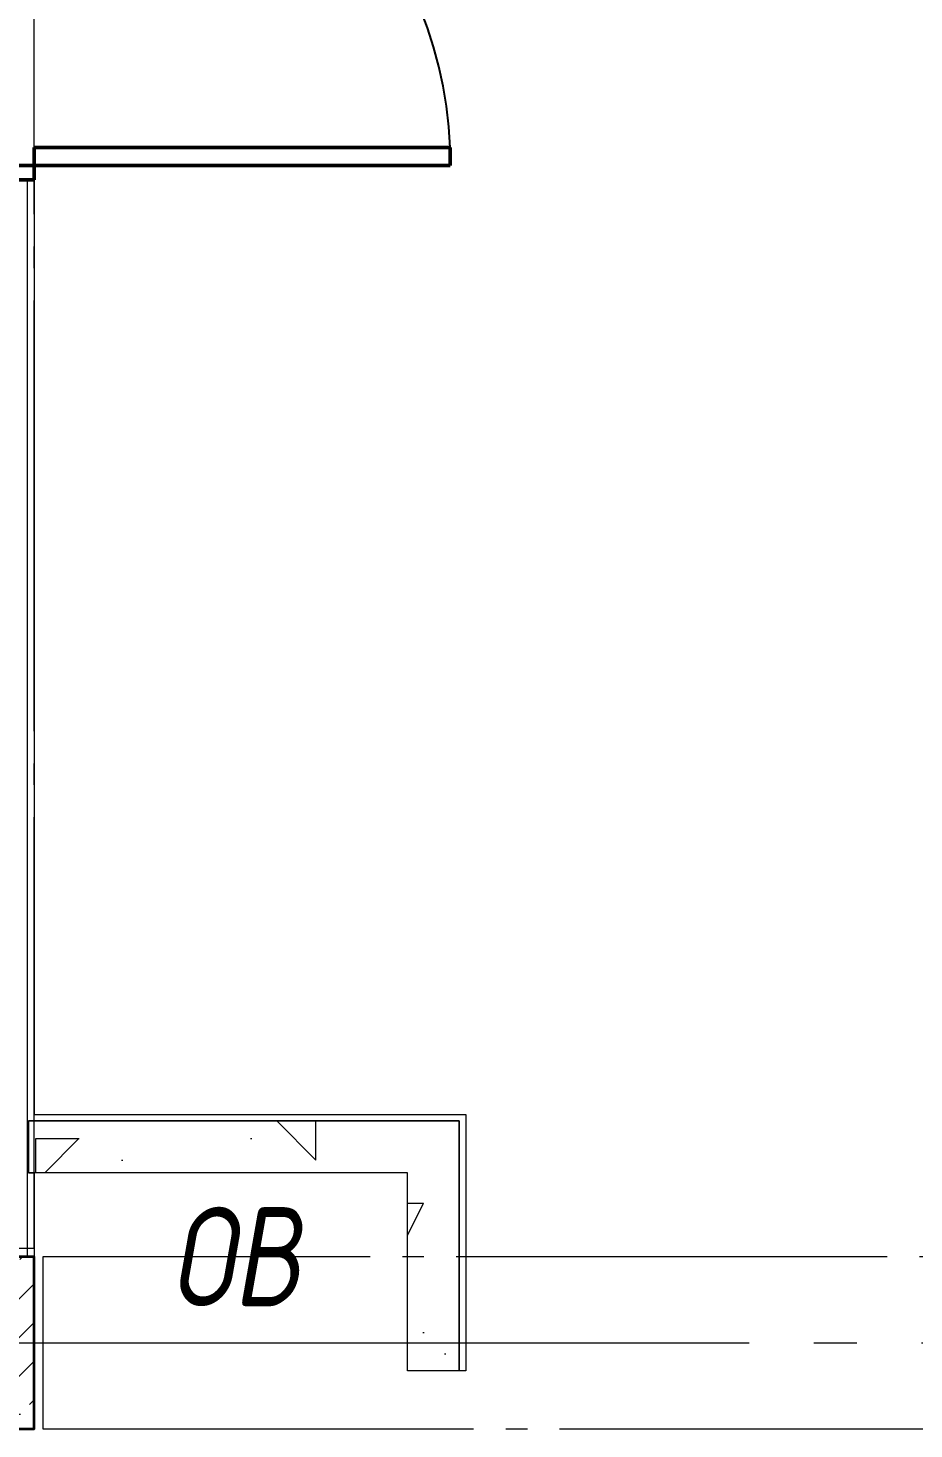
# Model space of a CAD drawing. Header units: millimetres. Extents: x -85420 to 1195317, y -69347 to 470418.
# Drawn here: x 460132 to 462189, y 58576 to 61829 of the extents above; entities that cross this region are included whole.
import ezdxf

# ---------------------------------------------------------------- set-up
doc = ezdxf.new("R2010")
doc.units = ezdxf.units.MM
for name, pattern in [('GOST2.303 6', [12, 8, -1.5, 1, -1.5]), ('ГОСТ 2.303 5', [24, 20, -1.5, 1, -1.5]), ('ГОСТ 2.303 6', [12, 8, -1.5, 1, -1.5]), ('осевая', [50.800000000000004, 31.75, -6.35, 6.35, -6.35])]:
    doc.linetypes.add(name, pattern=pattern)
for name, color, linetype, lineweight in [('!М_Отверстия в перекрытиях', 253, 'Continuous', 15), ('!М_Перегородки_пеноблок', 7, 'Continuous', 20), ('!ФС_Ригели_балки', 251, 'ГОСТ 2.303 6', 15), ('+АР_Осевые линии', 252, 'GOST2.303 6', 9), ('+АР_Стены внутренние', 250, 'Continuous', 18), ('АР_+АР_Двери', 7, 'Continuous', 9), ('АР_Колонны', 5, 'Continuous', 35), ('АР_колонны штриховка', 193, 'Continuous', 5), ('Колонны', 7, 'Continuous', 25)]:
    doc.layers.add(name, color=color, linetype=linetype, lineweight=lineweight)
doc.layers.add('ОСИ', color=7, linetype='осевая', lineweight=13, true_color=0x999999)
doc.styles.add('ГОСТ 2.304', font='CS_Gost2304.shx', dxfattribs={"oblique": 10})
pattern_1 = [(45, (150, 150), (0, 1000.000000019025), [141.4, -282.8, 70.7, -424.3000000000001, 141.4, -353.6135624]), (135, (800.0000000000001, 200), (-1000.000000019025, 8.881784197001254e-14), [141.4, -212.1, 70.7, -353.6000000000001, 141.4, -495.0135624]), (63.43494882, (0, 0), (5.099862754320839e-08, 1000.000000000094), [111.8, -447.2, 111.8, -447.233989, 0, 0]), (116.5650512, (0, 0), (-4.000643816226557e-07, 1000.000000000094), [111.8, -447.2000000000001, 111.8, -447.2339890000001, 0, 0]), (0, (0, 100), (0, 1000), [50.00000000000001, -400.0000000000001, 100, -400.0000000000001, 50.00000000000001, 0]), (0, (0, 250), (0, 1000), [-150, 100, -400.0000000000001, 0, -350.0000000000001, 0]), (0, (0, 300.0000000000001), (0, 1000), [-400.0000000000001, 0, -300.0000000000001, 100, -200, 0]), (0, (0, 450.0000000000001), (0, 1000), [-200, 0, -250, 100, -450.0000000000001, 0]), (0, (0, 600.0000000000001), (0, 1000), [-200, 100, -400.0000000000001, 100, -200, 0]), (0, (0, 850.0000000000001), (0, 1000), [-150, 100, -200, 0, -550.0000000000001, 0]), (0, (0, 900.0000000000001), (0, 1000), [-200, 0, -600.0000000000001, 100, -100, 0]), (90, (50.00000000000001, 200), (-1000, 6.123233995736768e-14), [-300.0000000000001, 0, -300.0000000000001, 0, -400.0000000000001, 0]), (90, (150, 0), (-1000, 6.123233995736768e-14), [-150, 100, -400.0000000000001, 0, -350.0000000000001, 0]), (90, (250, 0), (-1000, 6.123233995736768e-14), [-400.0000000000001, 0, -350.0000000000001, 100, -150, 0]), (90, (800.0000000000001, 0), (-1000, 6.123233995736768e-14), [-200, 100, -500.0000000000001, 100, -100, 0]), (90, (100, 100), (-1000, 6.123233995736768e-14), [-300.0000000000001, 0, -350.0000000000001, 0, -350.0000000000001, 0]), (90, (200, 100), (-1000, 6.123233995736768e-14), [-250, 0, -550.0000000000001, 0, -200, 0]), (90, (300.0000000000001, 150), (-1000, 6.123233995736768e-14), [-500.0000000000001, 0, -150, 0, -350.0000000000001, 0]), (90, (350.0000000000001, 50.00000000000001), (-1000, 6.123233995736768e-14), [-450.0000000000001, 0, -200, 0, -250, 0]), (90, (450.0000000000001, 200), (-1000, 6.123233995736768e-14), [-400.0000000000001, 0, -150, 0, -400.0000000000001, 0]), (90, (500.0000000000001, 250), (-1000, 6.123233995736768e-14), [-450.0000000000001, 0, -200, 0, -350.0000000000001, 0]), (90, (550.0000000000001, 0), (-1000, 6.123233995736768e-14), [-600.0000000000001, 0, -250, 0, -150, 0]), (90, (600.0000000000001, 150), (-1000, 6.123233995736768e-14), [-200, 0, -400.0000000000001, 0, -400.0000000000001, 0]), (90, (650.0000000000001, 100), (-1000, 6.123233995736768e-14), [-450.0000000000001, 0, -250, 0, -300.0000000000001, 0]), (90, (700.0000000000001, 50.00000000000001), (-1000, 6.123233995736768e-14), [-400.0000000000001, 0, -300.0000000000001, 0, -300.0000000000001, 0]), (90, (800.0000000000001, 100), (-1000, 6.123233995736768e-14), [-300.0000000000001, 0, -300.0000000000001, 0, -400.0000000000001, 0]), (90, (900.0000000000001, 150), (-1000, 6.123233995736768e-14), [-400.0000000000001, 0, -200, 0, -400.0000000000001, 0]), (90, (950.0000000000001, 200), (-1000, 6.123233995736768e-14), [-150, 0, -600.0000000000001, 0, -250, 0])]

# ---------------------------------------------------------------- blocks, each defined once
blk = doc.blocks.new('Колонна 400х400')
at = {"layer": 'АР_колонны штриховка'}
h = blk.add_hatch(dxfattribs=at)
h.set_pattern_fill('ANSI35', color=256, scale=20)
h.set_pattern_definition([(45, (-139655.8754315234, -114865.3000987881), (-89.80256121069154, 89.80256121069154), []), (45, (-139566.0728315234, -114865.3000987881), (-89.80256121069154, 89.80256121069154), [158.75, -31.75, 0, -31.75])])
h.paths.add_polyline_path([(-6.676418706774712e-08, 3.284076228737831e-07), (399.9999999332358, 3.284076228737831e-07), (399.9999999332358, 400.0000003284076), (-6.676418706774712e-08, 400.0000003284076)])
at = {"layer": 'АР_Колонны'}
blk.add_lwpolyline([(0, 0), (400, 0), (400, 400), (0, 400)], close=True, dxfattribs=at)
blk = doc.blocks.new('*U49')
at = {"linetype": 'ГОСТ 2.303 5', "ltscale": 50}
blk.add_lwpolyline([(5560, 400), (0, 400), (0, 0), (5560, 1.818989403545856e-12)], close=True, dxfattribs=at)
blk = doc.blocks.new('*U51')
at = {"linetype": 'ГОСТ 2.303 5', "ltscale": 50}
blk.add_lwpolyline([(5560, 400), (0, 400), (0, 0), (5560, 1.818989403545856e-12)], close=True, dxfattribs=at)
blk = doc.blocks.new('Из_буфера30619')
at = {"rotation": 270}
blk.add_blockref('*U51', (17579.99999998882, -6020.00000000569), dxfattribs=at)
blk.add_blockref('*U49', (18000.00000000605, -11999.99999998836))
blk = doc.blocks.new('A$C314F1C93')
at = {"layer": '+АР_Осевые линии', "linetype": 'ГОСТ 2.303 5', "lineweight": 0, "ltscale": 100}
blk.add_lwpolyline([(-4199.99999999968, 43449.99999999988), (75280.00000000006, 43449.99999999988)], dxfattribs=at)

msp = doc.modelspace()

# ---------------------------------------------------------------- block references
at = {"layer": 'ОСИ', "ltscale": 40}
msp.add_blockref('A$C314F1C93', (430406.3725916118, 15326.41521031433, 4.999999999999952e-09), dxfattribs=at)

# ---------------------------------------------------------------- next in the draw order: hatches: boundary and pattern name
at = {"layer": '!М_Перегородки_пеноблок', "ltscale": 100}
h = msp.add_hatch(dxfattribs=at)
h.set_pattern_fill('БЕТОННАЯ ПОДГОТОВКА', color=256, scale=100, style=0, pattern_type=2)
h.set_pattern_definition(pattern_1)
h.paths.add_polyline_path([(461013.2287743913, 59171.41308935768), (460133.2287766042, 59171.41308935768), (460133.2287766042, 59291.41308935768), (461133.2287747706, 59291.41308935767)], flags=0)
h = msp.add_hatch(dxfattribs=at)
h.set_pattern_fill('БЕТОННАЯ ПОДГОТОВКА', color=256, scale=100, style=0, pattern_type=2)
h.set_pattern_definition(pattern_1)
h.paths.add_polyline_path([(461013.2287729371, 58711.41499851606), (461013.2287743913, 59171.41308935768), (461133.2287747706, 59291.41308935767), (461133.2287729371, 58711.41499813671)], flags=0)

# ---------------------------------------------------------------- next in the draw order: linework, layer by layer
for points in [[(461013.2287743913, 59171.41308935768), (460133.2287766042, 59171.41308935768), (460133.2287766042, 59291.41308935768), (461133.2287747706, 59291.41308935767)], [(460146.3725916791, 59306.41308935768), (461148.228774818, 59306.41308935768)], [(461133.2287747706, 59291.41308935767), (460146.3725916791, 59291.41308935768)], [(461133.2287747706, 59291.41308935767), (461133.2287729371, 58711.41499813671), (461013.2287729371, 58711.41499851606), (461013.2287743913, 59171.41308935768)], [(461148.228774818, 59306.41308935768), (461148.2287729371, 58711.41499808929), (461133.2287729371, 58711.41499813671), (461133.2287747706, 59291.41308935767)]]:
    msp.add_lwpolyline(points, dxfattribs=at)
at = {"layer": '+АР_Стены внутренние', "ltscale": 100}
msp.add_lwpolyline([(460146.3725916791, 59291.41308935768), (460133.2287766042, 59291.41308935768), (460133.2287766042, 59171.41308935768), (460146.3725916791, 59171.41308935768), (460146.3725916791, 58976.4152099858), (460131.3725916791, 58976.4152099858), (460131.3725916791, 61476.41520603013), (460146.3725916791, 61476.41520603013), (460146.3725916791, 59306.41308935768)], dxfattribs=at)
at = {"layer": 'АР_+АР_Двери', "linetype": 'Continuous', "lineweight": 50, "ltscale": 100}
for p, q in [((460146.3725916791, 61509.41520603013), (460146.3725916791, 61551.41520603013)), ((460146.3725916791, 61551.41520603013), (461112.460061839, 61551.41520603013)), ((461112.460061839, 61551.41520603013), (461112.460061839, 61509.41520603013)), ((460146.3725916791, 61509.41520603013), (460104.3725916791, 61509.41520603013)), ((460146.3725916791, 61476.41520603013), (460146.3725916791, 61509.41520603013)), ((460146.3725916791, 61476.41520603013), (460146.3725916791, 61509.41520603013)), ((460146.3725916791, 61509.41520603013), (461112.460061839, 61509.41520603013)), ((460146.3725916791, 61476.41520603013), (459976.3725916791, 61476.41520603013))]:
    msp.add_line(p, q, dxfattribs=at)
at = {"layer": 'АР_+АР_Двери', "linetype": 'Continuous', "lineweight": 25, "ltscale": 100}
msp.add_arc((460146.3725916791, 61509.41520603013), 966.9999999999998, 2.489327799892542, 90, dxfattribs=at)

# ---------------------------------------------------------------- next in the draw order: block references
at = {"layer": '!ФС_Ригели_балки'}
msp.add_blockref('Из_буфера30619', (442166.3723536048, 70576.41524488508, 4.999999999999952e-09), dxfattribs=at)
at = {"layer": 'Колонны'}
msp.add_blockref('Колонна 400х400', (459746.3725916791, 58576.4152099858, 4.999999999999952e-09), dxfattribs=at)

# ---------------------------------------------------------------- next in the draw order: texts
at = {"layer": '!М_Отверстия в перекрытиях', "ltscale": 50, "insert": (460612.3006841415, 58976.41308935767), "char_height": 230, "width": 931.8561849246926, "attachment_point": 5, "line_spacing_factor": 0.648, "style": 'ГОСТ 2.304'}
msp.add_mtext('ОВ', dxfattribs=at)

doc.saveas('drawing.dxf')
